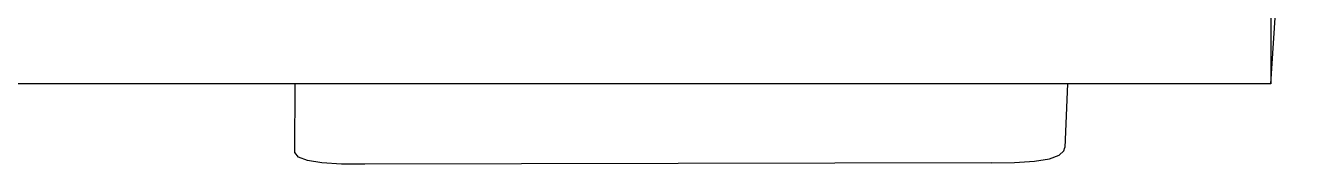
# Model space of a CAD drawing. Header units: millimetres. Extents: x -650 to 3773, y 316 to 2389.
# Drawn here: x 618.68 to 655.62, y 638.55 to 642.52 of the extents above; entities that cross this region are included whole.
import ezdxf

# ---------------------------------------------------------------- set-up
doc = ezdxf.new("R2010")
doc.units = ezdxf.units.MM

# ---------------------------------------------------------------- blocks, each defined once
blk = doc.blocks.new('A$C1e894cf7')
for p, q in [((502.351, 165.753), (484.228, 166.939)), ((493.866, 165.753), (502.351, 165.753)), ((502.351, 165.753), (502.351, 159.909)), ((502.351, 159.909), (504.178, 159.829)), ((502.351, 159.909), (502.351, 137.735)), ((504.275, 159.809), (504.178, 159.829)), ((504.406, 159.675), (504.275, 159.809)), ((504.506, 159.393), (504.406, 159.675)), ((504.575, 158.964), (504.506, 159.393)), ((504.612, 158.388), (504.575, 158.964)), ((504.621, 157.725), (504.612, 158.388)), ((504.621, 157.725), (504.663, 139.727)), ((504.663, 139.727), (504.657, 139.065)), ((504.657, 139.065), (504.623, 138.498)), ((504.623, 138.498), (504.556, 138.085)), ((504.457, 137.828), (504.327, 137.725)), ((504.556, 138.085), (504.457, 137.828)), ((504.327, 137.725), (502.351, 137.735)), ((502.351, 137.735), (502.351, 124.263))]:
    blk.add_line(p, q)

msp = doc.modelspace()

# ---------------------------------------------------------------- block references
at = {"rotation": 270}
msp.add_blockref('A$C1e894cf7', (488.682, 1143.208), dxfattribs=at)

doc.saveas('drawing.dxf')
